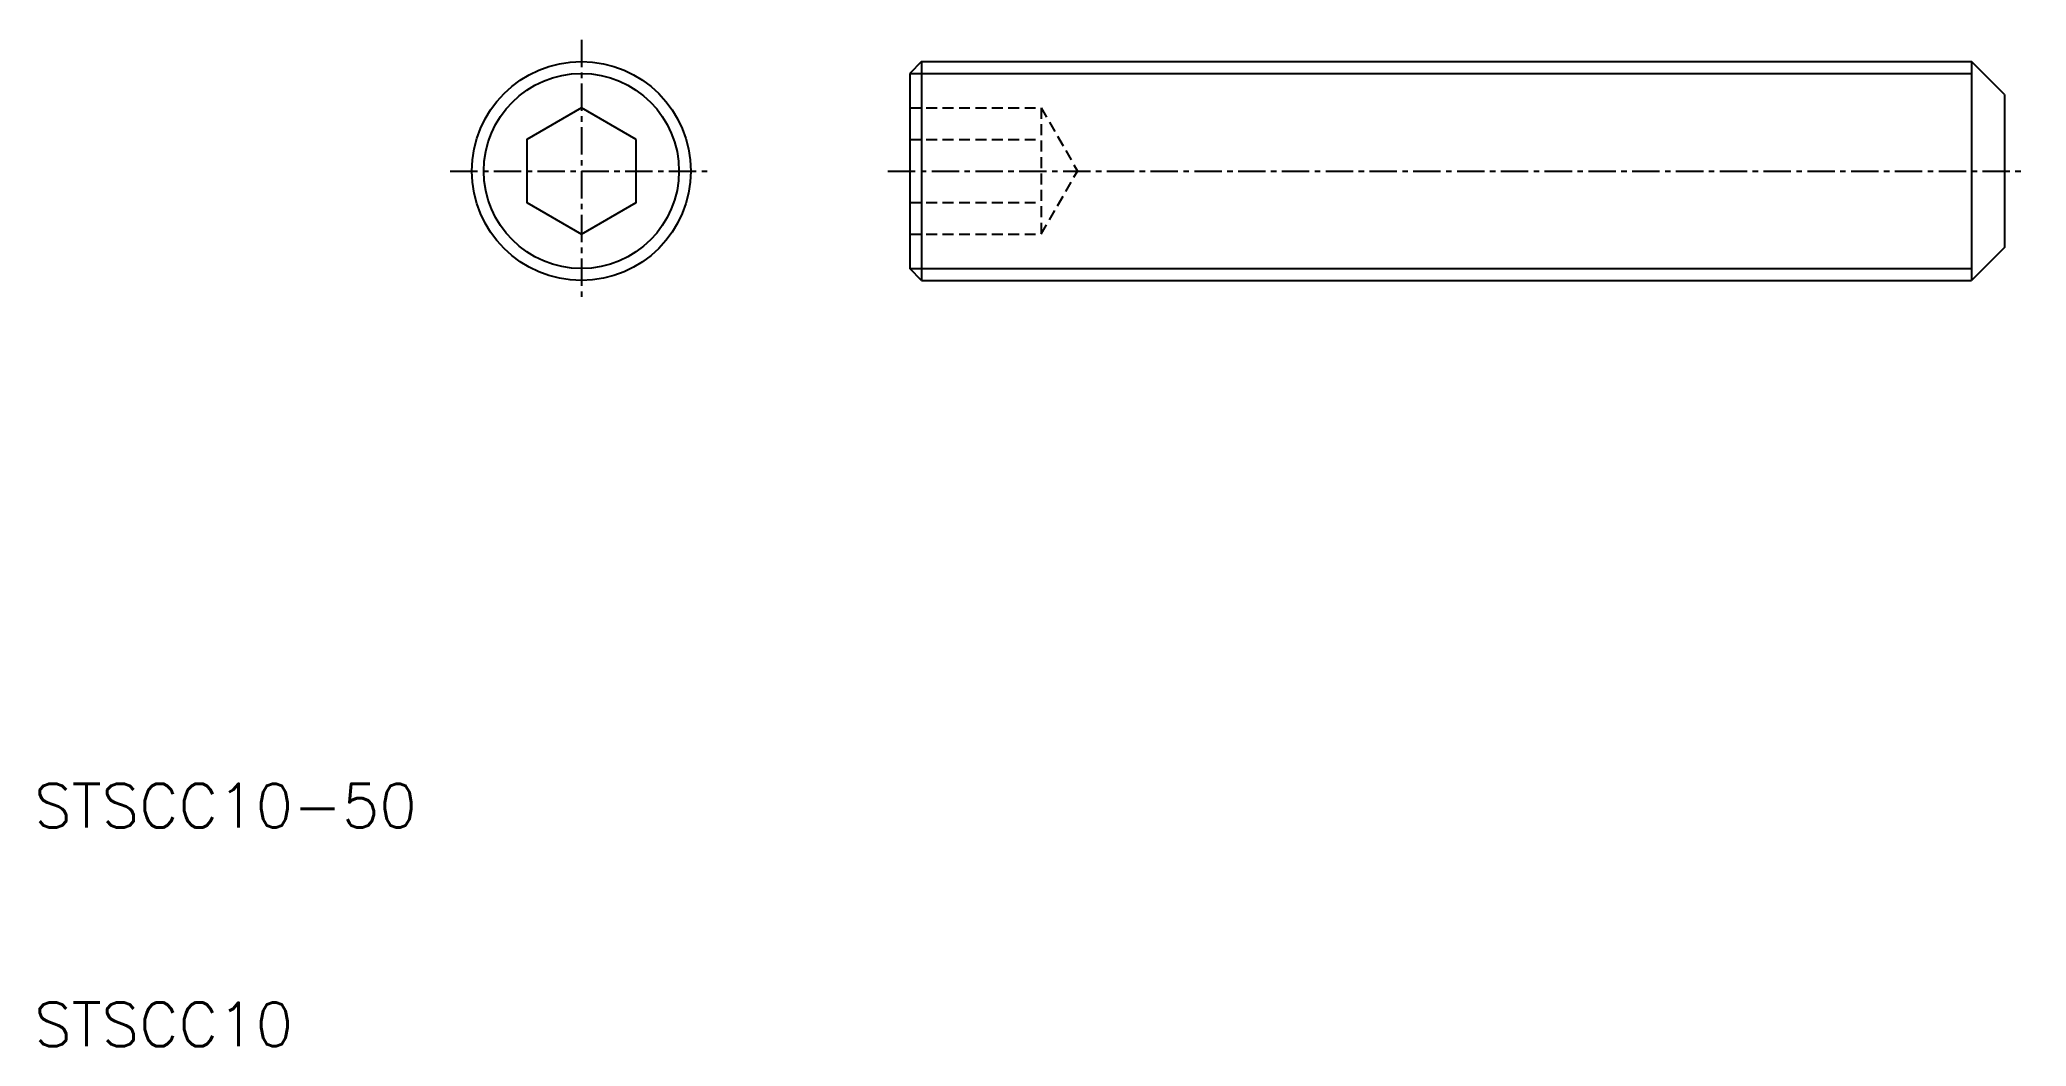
# Model space of a CAD drawing. Extents: x 10.3 to 101, y 10 to 56.
import ezdxf

# ---------------------------------------------------------------- set-up
doc = ezdxf.new("R2010")
doc.units = 0
doc.linetypes.add('CENTER', pattern=[2, 1.25, -0.25, 0.25, -0.25])
doc.linetypes.add('DASHED', pattern=[0.75, 0.5, -0.25])
doc.layers.get('0').update_dxf_attribs({"linetype": 'CONTINUOUS'})
doc.layers.add('CENTER', color=1, linetype='CENTER')
doc.styles.get("Standard").update_dxf_attribs({"font": 'txt.shx'})

msp = doc.modelspace()

# ---------------------------------------------------------------- linework, layer by layer
at = {"color": 7, "linetype": 'CONTINUOUS'}
for p, q in [((50.541, 55), (50, 54.459)), ((50, 54.459), (50, 45.541)), ((50.541, 55), (98.5, 55)), ((50.541, 55), (50.541, 45)), ((100, 53.5), (98.5, 55)), ((98.5, 55), (98.5, 45)), ((100, 53.5), (100, 46.5)), ((100, 46.5), (98.5, 45)), ((50.541, 45), (50, 45.541)), ((50.541, 45), (98.5, 45))]:
    msp.add_line(p, q, dxfattribs=at)
at = {"color": 3, "linetype": 'CONTINUOUS'}
for p, q in [((50, 54.459), (98.5, 54.459)), ((50, 45.541), (98.5, 45.541))]:
    msp.add_line(p, q, dxfattribs=at)
at = {"color": 3, "linetype": 'DASHED'}
for p, q in [((50, 52.887), (56, 52.887)), ((56, 52.887), (56, 47.113)), ((56, 52.887), (57.667, 50)), ((50, 51.443), (56, 51.443)), ((56, 47.113), (57.667, 50)), ((50, 48.557), (56, 48.557)), ((50, 47.113), (56, 47.113))]:
    msp.add_line(p, q, dxfattribs=at)
at = {"color": 7, "linetype": 'CONTINUOUS'}
msp.add_lwpolyline([(37.5, 51.443), (35, 52.887), (32.5, 51.443), (32.5, 48.557), (35, 47.113), (37.5, 48.557)], close=True, dxfattribs=at)
for radius in [5, 4.458]:
    msp.add_circle((35, 50), radius, dxfattribs=at)
at = {"layer": 'CENTER', "linetype": 'CENTER'}
for p, q in [((35, 56), (35, 44)), ((29, 50), (41, 50)), ((49, 50), (101, 50))]:
    msp.add_line(p, q, dxfattribs=at)

# ---------------------------------------------------------------- texts
at = {"color": 7, "linetype": 'CONTINUOUS'}
for s, p in [('STSCC10-50', (10, 20)), ('STSCC10', (10, 10))]:
    msp.add_text(s, height=2, dxfattribs=at).set_placement(p)

doc.saveas('drawing.dxf')
